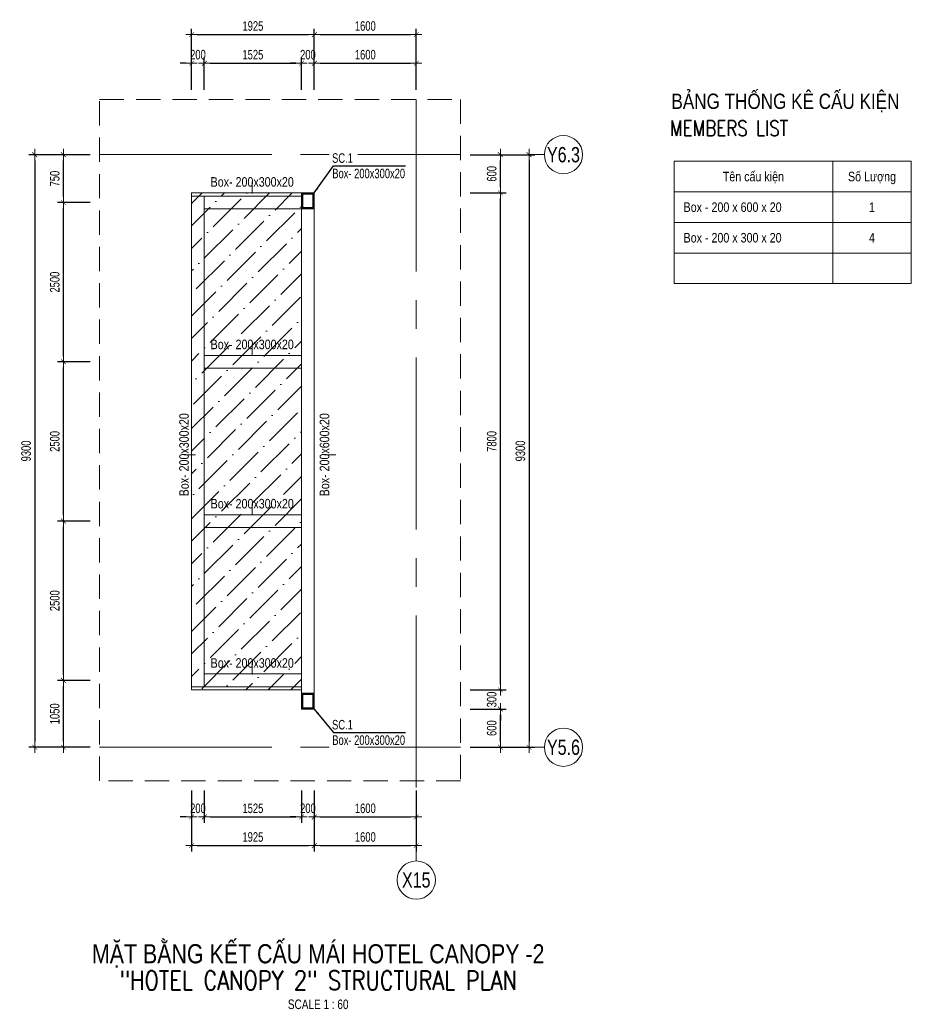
# Model space of a CAD drawing. Header units: millimetres. Extents: x -179076 to 305601, y -18667 to 40015.
# Drawn here: x 146711 to 160692, y -12205 to 3323 of the extents above; entities that cross this region are included whole.
import ezdxf
from ezdxf.enums import TextEntityAlignment as Align

# ---------------------------------------------------------------- set-up
doc = ezdxf.new("R2010")
doc.units = ezdxf.units.MM
doc.header["$LTSCALE"] = 60
for name, pattern in [('CENTER2', [1.125, 0.75, -0.125, 0.125, -0.125]), ('HIDDEN2', [4.7625, 3.175, -1.5875]), ('POD_Grid F2$0$CENTER2', [1.125, 0.75, -0.125, 0.125, -0.125])]:
    doc.linetypes.add(name, pattern=pattern)
doc.layers.get('Defpoints').update_dxf_attribs({"color": 151, "lineweight": 9})
for name, color, linetype, lineweight in [('$0$NDC_S_VN TEXT', 7, 'Continuous', 20), ('NDC_S-BEAM-STEL', 30, 'HIDDEN2', 18), ('NDC_S_ANNO', 7, 'Continuous', 20), ('NDC_S_AXIS', 5, 'CENTER2', 13), ('NDC_S_DIM', 1, 'Continuous', 15), ('NDC_S_ENG TITLE', 3, 'Continuous', 20), ('NDC_S_HATCH MATERIAL', 8, 'Continuous', 13), ('NDC_S_HIDDEN', 8, 'HIDDEN2', 13), ('NDC_S_SLAB', 2, 'Continuous', 20), ('NDC_S_SYMBOL', 1, 'Continuous', 15), ('NDC_S_TEXT SYMBOL', 7, 'Continuous', 20), ('NDC_S_VN TEXT', 7, 'Continuous', 20), ('NDC_S_VN TITLE', 6, 'Continuous', 35), ('NDC_Table', 3, 'Continuous', 20), ('POD_Grid F2$0$NDC_S_AXIS', 5, 'POD_Grid F2$0$CENTER2', 13)]:
    doc.layers.add(name, color=color, linetype=linetype, lineweight=lineweight)
doc.styles.add('ARIAL', font='arial.ttf', dxfattribs={"width": 0.8})
doc.styles.add('NDC_ANNO', font='', dxfattribs={"width": 0.8})
doc.styles.add('NDC_ARIAL', font='arial.ttf', dxfattribs={"width": 0.85})
doc.styles.add('NDC_DIM', font='', dxfattribs={"width": 0.75})
doc.styles.add('NDC_EN TXT', font='romans.shx', dxfattribs={"width": 0.8})
doc.styles.add('NDC_VIE TXT', font='arial.ttf', dxfattribs={"width": 0.8})
doc.styles.get('NDC_ANNO').set_extended_font_data('Dotum')
doc.styles.get('NDC_DIM').set_extended_font_data('Dotum')
doc.dimstyles.new('NDC_dim_60', dxfattribs={"dimscale": 60, "dimtxt": 2.5, "dimasz": 1.5, "dimexe": 1.5, "dimexo": 2.5, "dimgap": 1, "dimtad": 1, "dimdec": 0, "dimzin": 0, "dimdsep": 46, "dimtxsty": 'NDC_DIM', "dimblk": 'DIMMARK', "dimcen": 0.09, "dimdle": 1.2, "dimclrd": 1, "dimclre": 1, "dimclrt": 3, "dimadec": 0, "dimazin": 0, "dimtfac": 1, "dimtdec": 0, "dimtix": 1, "dimtofl": 0, "dimtmove": 0, "dimatfit": 3, "dimfxl": 8, "dimfxlon": 1, "dimtolj": 1, "dimtzin": 0, "dimarcsym": 0})
doc.dimstyles.new('NDC_dim_iso', dxfattribs={"dimtxt": 2.5, "dimasz": 1, "dimexe": 1.5, "dimexo": 2.5, "dimgap": 1, "dimtad": 1, "dimdec": 0, "dimzin": 0, "dimdsep": 46, "dimtxsty": 'NDC_DIM', "dimblk": 'DIMMARK', "dimcen": 0.09, "dimdle": 1.2, "dimclrd": 1, "dimclre": 1, "dimclrt": 3, "dimadec": 0, "dimazin": 0, "dimtfac": 1, "dimtdec": 0, "dimtix": 1, "dimtofl": 0, "dimtmove": 0, "dimatfit": 3, "dimfxl": 8, "dimfxlon": 1, "dimtolj": 1, "dimtzin": 0, "dimarcsym": 0})

# ---------------------------------------------------------------- blocks, each defined once
blk = doc.blocks.new('DIMMARK')
at = {"layer": 'NDC_S_DIM', "color": 1}
blk.add_line((-1.5, 0), (1, 0), dxfattribs=at)
at = {"layer": 'NDC_S_DIM', "color": 2, "const_width": 0.1}
blk.add_lwpolyline([(-0.42, -0.42), (0.42, 0.42)], dxfattribs=at)
blk = doc.blocks.new('*D628')
at = {"layer": 'Defpoints', "color": 0, "ltscale": 60, "transparency": 16777216}
for p in [(149405, -8622), (149605, -8622), (149605, -9188)]:
    blk.add_point(p, dxfattribs=at)
at = {"layer": 'NDC_S_DIM', "color": 1, "lineweight": -2, "ltscale": 60, "transparency": 16777216}
for p, q in [((149405, -8772), (149405, -9278)), ((149605, -8772), (149605, -9278)), ((149315, -9188), (149225, -9188)), ((149695, -9188), (149785, -9188))]:
    blk.add_line(p, q, dxfattribs=at)
at = {"layer": 'NDC_S_DIM', "color": 1, "lineweight": -2, "ltscale": 60, "transparency": 16777216, "xscale": 90, "yscale": 90, "zscale": 90}
blk.add_blockref('DIMMARK', (149405, -9188), dxfattribs=at)
at = {"layer": 'NDC_S_DIM', "color": 1, "lineweight": -2, "ltscale": 60, "transparency": 16777216, "xscale": 90, "yscale": 90, "zscale": 90, "rotation": 180}
blk.add_blockref('DIMMARK', (149605, -9188), dxfattribs=at)
at = {"layer": 'NDC_S_DIM', "color": 3, "ltscale": 60, "transparency": 16777216, "insert": (149505, -9053), "char_height": 150, "attachment_point": 5, "style": 'NDC_DIM'}
blk.add_mtext('\\A1;200', dxfattribs=at)
blk = doc.blocks.new('*D629')
at = {"layer": 'Defpoints', "color": 0, "ltscale": 60, "transparency": 16777216}
for p in [(149605, -8622), (151130, -8622), (151130, -9188)]:
    blk.add_point(p, dxfattribs=at)
at = {"layer": 'NDC_S_DIM', "color": 1, "lineweight": -2, "ltscale": 60, "transparency": 16777216}
for p, q in [((149605, -8772), (149605, -9278)), ((151130, -8772), (151130, -9278)), ((149695, -9188), (151040, -9188))]:
    blk.add_line(p, q, dxfattribs=at)
at = {"layer": 'NDC_S_DIM', "color": 1, "lineweight": -2, "ltscale": 60, "transparency": 16777216, "xscale": 90, "yscale": 90, "zscale": 90, "rotation": 180}
blk.add_blockref('DIMMARK', (149605, -9188), dxfattribs=at)
at = {"layer": 'NDC_S_DIM', "color": 1, "lineweight": -2, "ltscale": 60, "transparency": 16777216, "xscale": 90, "yscale": 90, "zscale": 90}
blk.add_blockref('DIMMARK', (151130, -9188), dxfattribs=at)
at = {"layer": 'NDC_S_DIM', "color": 3, "ltscale": 60, "transparency": 16777216, "insert": (150367, -9053), "char_height": 150, "attachment_point": 5, "style": 'NDC_DIM'}
blk.add_mtext('\\A1;1525', dxfattribs=at)
blk = doc.blocks.new('*D630')
at = {"layer": 'Defpoints', "color": 0, "ltscale": 60, "transparency": 16777216}
for p in [(151130, -8622), (151330, -8622), (151330, -9188)]:
    blk.add_point(p, dxfattribs=at)
at = {"layer": 'NDC_S_DIM', "color": 1, "lineweight": -2, "ltscale": 60, "transparency": 16777216}
for p, q in [((151130, -8772), (151130, -9278)), ((151330, -8772), (151330, -9278)), ((151040, -9188), (150950, -9188)), ((151420, -9188), (151510, -9188))]:
    blk.add_line(p, q, dxfattribs=at)
at = {"layer": 'NDC_S_DIM', "color": 1, "lineweight": -2, "ltscale": 60, "transparency": 16777216, "xscale": 90, "yscale": 90, "zscale": 90}
blk.add_blockref('DIMMARK', (151130, -9188), dxfattribs=at)
at = {"layer": 'NDC_S_DIM', "color": 1, "lineweight": -2, "ltscale": 60, "transparency": 16777216, "xscale": 90, "yscale": 90, "zscale": 90, "rotation": 180}
blk.add_blockref('DIMMARK', (151330, -9188), dxfattribs=at)
at = {"layer": 'NDC_S_DIM', "color": 3, "ltscale": 60, "transparency": 16777216, "insert": (151230, -9053), "char_height": 150, "attachment_point": 5, "style": 'NDC_DIM'}
blk.add_mtext('\\A1;200', dxfattribs=at)
blk = doc.blocks.new('*D631')
at = {"layer": 'Defpoints', "color": 0, "ltscale": 60, "transparency": 16777216}
for p in [(151330, -8622), (152929, -8622), (152929, -9188)]:
    blk.add_point(p, dxfattribs=at)
at = {"layer": 'NDC_S_DIM', "color": 1, "lineweight": -2, "ltscale": 60, "transparency": 16777216}
for p, q in [((151330, -8772), (151330, -9278)), ((152929, -8772), (152929, -9278)), ((151420, -9188), (152839, -9188))]:
    blk.add_line(p, q, dxfattribs=at)
at = {"layer": 'NDC_S_DIM', "color": 1, "lineweight": -2, "ltscale": 60, "transparency": 16777216, "xscale": 90, "yscale": 90, "zscale": 90, "rotation": 180}
blk.add_blockref('DIMMARK', (151330, -9188), dxfattribs=at)
at = {"layer": 'NDC_S_DIM', "color": 1, "lineweight": -2, "ltscale": 60, "transparency": 16777216, "xscale": 90, "yscale": 90, "zscale": 90}
blk.add_blockref('DIMMARK', (152929, -9188), dxfattribs=at)
at = {"layer": 'NDC_S_DIM', "color": 3, "ltscale": 60, "transparency": 16777216, "insert": (152130, -9053), "char_height": 150, "attachment_point": 5, "style": 'NDC_DIM'}
blk.add_mtext('\\A1;1600', dxfattribs=at)
blk = doc.blocks.new('*D632')
at = {"layer": 'Defpoints', "color": 0, "ltscale": 60, "transparency": 16777216}
for p in [(149405, -8622), (151330, -8622), (151330, -9638)]:
    blk.add_point(p, dxfattribs=at)
at = {"layer": 'NDC_S_DIM', "color": 1, "lineweight": -2, "ltscale": 60, "transparency": 16777216}
for p, q in [((149405, -9158), (149405, -9728)), ((151330, -9158), (151330, -9728)), ((149495, -9638), (151240, -9638))]:
    blk.add_line(p, q, dxfattribs=at)
at = {"layer": 'NDC_S_DIM', "color": 1, "lineweight": -2, "ltscale": 60, "transparency": 16777216, "xscale": 90, "yscale": 90, "zscale": 90, "rotation": 180}
blk.add_blockref('DIMMARK', (149405, -9638), dxfattribs=at)
at = {"layer": 'NDC_S_DIM', "color": 1, "lineweight": -2, "ltscale": 60, "transparency": 16777216, "xscale": 90, "yscale": 90, "zscale": 90}
blk.add_blockref('DIMMARK', (151330, -9638), dxfattribs=at)
at = {"layer": 'NDC_S_DIM', "color": 3, "ltscale": 60, "transparency": 16777216, "insert": (150367, -9503), "char_height": 150, "attachment_point": 5, "style": 'NDC_DIM'}
blk.add_mtext('\\A1;1925', dxfattribs=at)
blk = doc.blocks.new('*D633')
at = {"layer": 'Defpoints', "color": 0, "ltscale": 60, "transparency": 16777216}
for p in [(151330, -8622), (152929, -8622), (152929, -9638)]:
    blk.add_point(p, dxfattribs=at)
at = {"layer": 'NDC_S_DIM', "color": 1, "lineweight": -2, "ltscale": 60, "transparency": 16777216}
for p, q in [((151330, -9158), (151330, -9728)), ((152929, -9158), (152929, -9728)), ((151420, -9638), (152839, -9638))]:
    blk.add_line(p, q, dxfattribs=at)
at = {"layer": 'NDC_S_DIM', "color": 1, "lineweight": -2, "ltscale": 60, "transparency": 16777216, "xscale": 90, "yscale": 90, "zscale": 90, "rotation": 180}
blk.add_blockref('DIMMARK', (151330, -9638), dxfattribs=at)
at = {"layer": 'NDC_S_DIM', "color": 1, "lineweight": -2, "ltscale": 60, "transparency": 16777216, "xscale": 90, "yscale": 90, "zscale": 90}
blk.add_blockref('DIMMARK', (152929, -9638), dxfattribs=at)
at = {"layer": 'NDC_S_DIM', "color": 3, "ltscale": 60, "transparency": 16777216, "insert": (152130, -9503), "char_height": 150, "attachment_point": 5, "style": 'NDC_DIM'}
blk.add_mtext('\\A1;1600', dxfattribs=at)
blk = doc.blocks.new('*D634')
at = {"layer": 'Defpoints', "color": 0, "ltscale": 60, "transparency": 16777216}
for p in [(153625, -7494), (154248, -7494), (153625, -8094)]:
    blk.add_point(p, dxfattribs=at)
at = {"layer": 'NDC_S_DIM', "color": 1, "lineweight": -2, "ltscale": 60, "transparency": 16777216}
for p, q in [((153775, -7494), (154338, -7494)), ((154248, -8004), (154248, -7584)), ((153775, -8094), (154338, -8094))]:
    blk.add_line(p, q, dxfattribs=at)
at = {"layer": 'NDC_S_DIM', "color": 1, "lineweight": -2, "ltscale": 60, "transparency": 16777216, "xscale": 90, "yscale": 90, "zscale": 90}
for p, rotation in [((154248, -7494), 90), ((154248, -8094), 270)]:
    blk.add_blockref('DIMMARK', p, dxfattribs=dict(at, rotation=rotation))
at = {"layer": 'NDC_S_DIM', "color": 3, "ltscale": 60, "transparency": 16777216, "insert": (154113, -7794), "char_height": 150, "attachment_point": 5, "rotation": 90, "style": 'NDC_DIM'}
blk.add_mtext('\\A1;600', dxfattribs=at)
blk = doc.blocks.new('*D635')
at = {"layer": 'Defpoints', "color": 0, "ltscale": 60, "transparency": 16777216}
for p in [(153625, -7194), (154248, -7194), (153625, -7494)]:
    blk.add_point(p, dxfattribs=at)
at = {"layer": 'NDC_S_DIM', "color": 1, "lineweight": -2, "ltscale": 60, "transparency": 16777216}
for p, q in [((154248, -7104), (154248, -7014)), ((153775, -7194), (154338, -7194)), ((153775, -7494), (154338, -7494)), ((154248, -7584), (154248, -7674))]:
    blk.add_line(p, q, dxfattribs=at)
at = {"layer": 'NDC_S_DIM', "color": 1, "lineweight": -2, "ltscale": 60, "transparency": 16777216, "xscale": 90, "yscale": 90, "zscale": 90}
for p, rotation in [((154248, -7194), 270), ((154248, -7494), 90)]:
    blk.add_blockref('DIMMARK', p, dxfattribs=dict(at, rotation=rotation))
at = {"layer": 'NDC_S_DIM', "color": 3, "ltscale": 60, "transparency": 16777216, "insert": (154113, -7344), "char_height": 150, "attachment_point": 5, "rotation": 90, "style": 'NDC_DIM'}
blk.add_mtext('\\A1;300', dxfattribs=at)
blk = doc.blocks.new('*D636')
at = {"layer": 'Defpoints', "color": 0, "ltscale": 60, "transparency": 16777216}
for p in [(153625, 606), (154248, 606), (153625, -7194)]:
    blk.add_point(p, dxfattribs=at)
at = {"layer": 'NDC_S_DIM', "color": 1, "lineweight": -2, "ltscale": 60, "transparency": 16777216}
for p, q in [((153775, 606), (154338, 606)), ((154248, -7104), (154248, 516)), ((153775, -7194), (154338, -7194))]:
    blk.add_line(p, q, dxfattribs=at)
at = {"layer": 'NDC_S_DIM', "color": 1, "lineweight": -2, "ltscale": 60, "transparency": 16777216, "xscale": 90, "yscale": 90, "zscale": 90}
for p, rotation in [((154248, 606), 90), ((154248, -7194), 270)]:
    blk.add_blockref('DIMMARK', p, dxfattribs=dict(at, rotation=rotation))
at = {"layer": 'NDC_S_DIM', "color": 3, "ltscale": 60, "transparency": 16777216, "insert": (154113, -3294), "char_height": 150, "attachment_point": 5, "rotation": 90, "style": 'NDC_DIM'}
blk.add_mtext('\\A1;7800', dxfattribs=at)
blk = doc.blocks.new('*D637')
at = {"layer": 'Defpoints', "color": 0, "ltscale": 60, "transparency": 16777216}
for p in [(153625, 1206), (154248, 1206), (153625, 606)]:
    blk.add_point(p, dxfattribs=at)
at = {"layer": 'NDC_S_DIM', "color": 1, "lineweight": -2, "ltscale": 60, "transparency": 16777216}
for p, q in [((153775, 1206), (154338, 1206)), ((154248, 696), (154248, 1116)), ((153775, 606), (154338, 606))]:
    blk.add_line(p, q, dxfattribs=at)
at = {"layer": 'NDC_S_DIM', "color": 1, "lineweight": -2, "ltscale": 60, "transparency": 16777216, "xscale": 90, "yscale": 90, "zscale": 90}
for p, rotation in [((154248, 1206), 90), ((154248, 606), 270)]:
    blk.add_blockref('DIMMARK', p, dxfattribs=dict(at, rotation=rotation))
at = {"layer": 'NDC_S_DIM', "color": 3, "ltscale": 60, "transparency": 16777216, "insert": (154113, 906), "char_height": 150, "attachment_point": 5, "rotation": 90, "style": 'NDC_DIM'}
blk.add_mtext('\\A1;600', dxfattribs=at)
blk = doc.blocks.new('*D638')
at = {"layer": 'Defpoints', "color": 0, "ltscale": 60, "transparency": 16777216}
for p in [(153625, 1206), (153625, -8094), (154698, -8094)]:
    blk.add_point(p, dxfattribs=at)
at = {"layer": 'NDC_S_DIM', "color": 1, "lineweight": -2, "ltscale": 60, "transparency": 16777216}
for p, q in [((154218, 1206), (154788, 1206)), ((154698, 1116), (154698, -8004)), ((154218, -8094), (154788, -8094))]:
    blk.add_line(p, q, dxfattribs=at)
at = {"layer": 'NDC_S_DIM', "color": 1, "lineweight": -2, "ltscale": 60, "transparency": 16777216, "xscale": 90, "yscale": 90, "zscale": 90}
for p, rotation in [((154698, 1206), 90), ((154698, -8094), 270)]:
    blk.add_blockref('DIMMARK', p, dxfattribs=dict(at, rotation=rotation))
at = {"layer": 'NDC_S_DIM', "color": 3, "ltscale": 60, "transparency": 16777216, "insert": (154563, -3444), "char_height": 150, "attachment_point": 5, "rotation": 90, "style": 'NDC_DIM'}
blk.add_mtext('\\A1;9300', dxfattribs=at)
blk = doc.blocks.new('*D639')
at = {"layer": 'Defpoints', "color": 0, "ltscale": 60, "transparency": 16777216}
for p in [(147395, -7044), (147963, -7044), (147963, -8094)]:
    blk.add_point(p, dxfattribs=at)
at = {"layer": 'NDC_S_DIM', "color": 1, "lineweight": -2, "ltscale": 60, "transparency": 16777216}
for p, q in [((147813, -7044), (147305, -7044)), ((147395, -8004), (147395, -7134)), ((147813, -8094), (147305, -8094))]:
    blk.add_line(p, q, dxfattribs=at)
at = {"layer": 'NDC_S_DIM', "color": 1, "lineweight": -2, "ltscale": 60, "transparency": 16777216, "xscale": 90, "yscale": 90, "zscale": 90}
for p, rotation in [((147395, -7044), 90), ((147395, -8094), 270)]:
    blk.add_blockref('DIMMARK', p, dxfattribs=dict(at, rotation=rotation))
at = {"layer": 'NDC_S_DIM', "color": 3, "ltscale": 60, "transparency": 16777216, "insert": (147260, -7569), "char_height": 150, "attachment_point": 5, "rotation": 90, "style": 'NDC_DIM'}
blk.add_mtext('\\A1;1050', dxfattribs=at)
blk = doc.blocks.new('*D640')
at = {"layer": 'Defpoints', "color": 0, "ltscale": 60, "transparency": 16777216}
for p in [(147395, -4544), (147963, -4544), (147963, -7044)]:
    blk.add_point(p, dxfattribs=at)
at = {"layer": 'NDC_S_DIM', "color": 1, "lineweight": -2, "ltscale": 60, "transparency": 16777216}
for p, q in [((147813, -4544), (147305, -4544)), ((147395, -6954), (147395, -4634)), ((147813, -7044), (147305, -7044))]:
    blk.add_line(p, q, dxfattribs=at)
at = {"layer": 'NDC_S_DIM', "color": 1, "lineweight": -2, "ltscale": 60, "transparency": 16777216, "xscale": 90, "yscale": 90, "zscale": 90}
for p, rotation in [((147395, -4544), 90), ((147395, -7044), 270)]:
    blk.add_blockref('DIMMARK', p, dxfattribs=dict(at, rotation=rotation))
at = {"layer": 'NDC_S_DIM', "color": 3, "ltscale": 60, "transparency": 16777216, "insert": (147260, -5794), "char_height": 150, "attachment_point": 5, "rotation": 90, "style": 'NDC_DIM'}
blk.add_mtext('\\A1;2500', dxfattribs=at)
blk = doc.blocks.new('*D641')
at = {"layer": 'Defpoints', "color": 0, "ltscale": 60, "transparency": 16777216}
for p in [(147395, -2044), (147963, -2044), (147963, -4544)]:
    blk.add_point(p, dxfattribs=at)
at = {"layer": 'NDC_S_DIM', "color": 1, "lineweight": -2, "ltscale": 60, "transparency": 16777216}
for p, q in [((147813, -2044), (147305, -2044)), ((147395, -4454), (147395, -2134)), ((147813, -4544), (147305, -4544))]:
    blk.add_line(p, q, dxfattribs=at)
at = {"layer": 'NDC_S_DIM', "color": 1, "lineweight": -2, "ltscale": 60, "transparency": 16777216, "xscale": 90, "yscale": 90, "zscale": 90}
for p, rotation in [((147395, -2044), 90), ((147395, -4544), 270)]:
    blk.add_blockref('DIMMARK', p, dxfattribs=dict(at, rotation=rotation))
at = {"layer": 'NDC_S_DIM', "color": 3, "ltscale": 60, "transparency": 16777216, "insert": (147260, -3294), "char_height": 150, "attachment_point": 5, "rotation": 90, "style": 'NDC_DIM'}
blk.add_mtext('\\A1;2500', dxfattribs=at)
blk = doc.blocks.new('*D642')
at = {"layer": 'Defpoints', "color": 0, "ltscale": 60, "transparency": 16777216}
for p in [(147395, 456), (147963, 456), (147963, -2044)]:
    blk.add_point(p, dxfattribs=at)
at = {"layer": 'NDC_S_DIM', "color": 1, "lineweight": -2, "ltscale": 60, "transparency": 16777216}
for p, q in [((147813, 456), (147305, 456)), ((147395, -1954), (147395, 366)), ((147813, -2044), (147305, -2044))]:
    blk.add_line(p, q, dxfattribs=at)
at = {"layer": 'NDC_S_DIM', "color": 1, "lineweight": -2, "ltscale": 60, "transparency": 16777216, "xscale": 90, "yscale": 90, "zscale": 90}
for p, rotation in [((147395, 456), 90), ((147395, -2044), 270)]:
    blk.add_blockref('DIMMARK', p, dxfattribs=dict(at, rotation=rotation))
at = {"layer": 'NDC_S_DIM', "color": 3, "ltscale": 60, "transparency": 16777216, "insert": (147260, -794), "char_height": 150, "attachment_point": 5, "rotation": 90, "style": 'NDC_DIM'}
blk.add_mtext('\\A1;2500', dxfattribs=at)
blk = doc.blocks.new('*D643')
at = {"layer": 'Defpoints', "color": 0, "ltscale": 60, "transparency": 16777216}
for p in [(147395, 1206), (147963, 1206), (147963, 456)]:
    blk.add_point(p, dxfattribs=at)
at = {"layer": 'NDC_S_DIM', "color": 1, "lineweight": -2, "ltscale": 60, "transparency": 16777216}
for p, q in [((147813, 1206), (147305, 1206)), ((147395, 546), (147395, 1116)), ((147813, 456), (147305, 456))]:
    blk.add_line(p, q, dxfattribs=at)
at = {"layer": 'NDC_S_DIM', "color": 1, "lineweight": -2, "ltscale": 60, "transparency": 16777216, "xscale": 90, "yscale": 90, "zscale": 90}
for p, rotation in [((147395, 1206), 90), ((147395, 456), 270)]:
    blk.add_blockref('DIMMARK', p, dxfattribs=dict(at, rotation=rotation))
at = {"layer": 'NDC_S_DIM', "color": 3, "ltscale": 60, "transparency": 16777216, "insert": (147260, 831), "char_height": 150, "attachment_point": 5, "rotation": 90, "style": 'NDC_DIM'}
blk.add_mtext('\\A1;750', dxfattribs=at)
blk = doc.blocks.new('*D644')
at = {"layer": 'Defpoints', "color": 0, "ltscale": 60, "transparency": 16777216}
for p in [(147963, 1206), (146945, -8094), (147963, -8094)]:
    blk.add_point(p, dxfattribs=at)
at = {"layer": 'NDC_S_DIM', "color": 1, "lineweight": -2, "ltscale": 60, "transparency": 16777216}
for p, q in [((147425, 1206), (146855, 1206)), ((146945, 1116), (146945, -8004)), ((147425, -8094), (146855, -8094))]:
    blk.add_line(p, q, dxfattribs=at)
at = {"layer": 'NDC_S_DIM', "color": 1, "lineweight": -2, "ltscale": 60, "transparency": 16777216, "xscale": 90, "yscale": 90, "zscale": 90}
for p, rotation in [((146945, 1206), 90), ((146945, -8094), 270)]:
    blk.add_blockref('DIMMARK', p, dxfattribs=dict(at, rotation=rotation))
at = {"layer": 'NDC_S_DIM', "color": 3, "ltscale": 60, "transparency": 16777216, "insert": (146810, -3444), "char_height": 150, "attachment_point": 5, "rotation": 90, "style": 'NDC_DIM'}
blk.add_mtext('\\A1;9300', dxfattribs=at)
blk = doc.blocks.new('*D648')
at = {"layer": 'Defpoints', "color": 0, "ltscale": 60, "transparency": 16777216}
for p in [(149605, 2640), (149405, 2074), (149605, 2074)]:
    blk.add_point(p, dxfattribs=at)
at = {"layer": 'NDC_S_DIM', "color": 1, "lineweight": -2, "ltscale": 60, "transparency": 16777216}
for p, q in [((149405, 2224), (149405, 2730)), ((149605, 2224), (149605, 2730)), ((149315, 2640), (149225, 2640)), ((149695, 2640), (149785, 2640))]:
    blk.add_line(p, q, dxfattribs=at)
at = {"layer": 'NDC_S_DIM', "color": 1, "lineweight": -2, "ltscale": 60, "transparency": 16777216, "xscale": 90, "yscale": 90, "zscale": 90}
blk.add_blockref('DIMMARK', (149405, 2640), dxfattribs=at)
at = {"layer": 'NDC_S_DIM', "color": 1, "lineweight": -2, "ltscale": 60, "transparency": 16777216, "xscale": 90, "yscale": 90, "zscale": 90, "rotation": 180}
blk.add_blockref('DIMMARK', (149605, 2640), dxfattribs=at)
at = {"layer": 'NDC_S_DIM', "color": 3, "ltscale": 60, "transparency": 16777216, "insert": (149505, 2775), "char_height": 150, "attachment_point": 5, "style": 'NDC_DIM'}
blk.add_mtext('\\A1;200', dxfattribs=at)
blk = doc.blocks.new('*D649')
at = {"layer": 'Defpoints', "color": 0, "ltscale": 60, "transparency": 16777216}
for p in [(151130, 2640), (149605, 2074), (151130, 2074)]:
    blk.add_point(p, dxfattribs=at)
at = {"layer": 'NDC_S_DIM', "color": 1, "lineweight": -2, "ltscale": 60, "transparency": 16777216}
for p, q in [((149605, 2224), (149605, 2730)), ((151130, 2224), (151130, 2730)), ((149695, 2640), (151040, 2640))]:
    blk.add_line(p, q, dxfattribs=at)
at = {"layer": 'NDC_S_DIM', "color": 1, "lineweight": -2, "ltscale": 60, "transparency": 16777216, "xscale": 90, "yscale": 90, "zscale": 90, "rotation": 180}
blk.add_blockref('DIMMARK', (149605, 2640), dxfattribs=at)
at = {"layer": 'NDC_S_DIM', "color": 1, "lineweight": -2, "ltscale": 60, "transparency": 16777216, "xscale": 90, "yscale": 90, "zscale": 90}
blk.add_blockref('DIMMARK', (151130, 2640), dxfattribs=at)
at = {"layer": 'NDC_S_DIM', "color": 3, "ltscale": 60, "transparency": 16777216, "insert": (150367, 2775), "char_height": 150, "attachment_point": 5, "style": 'NDC_DIM'}
blk.add_mtext('\\A1;1525', dxfattribs=at)
blk = doc.blocks.new('*D650')
at = {"layer": 'Defpoints', "color": 0, "ltscale": 60, "transparency": 16777216}
for p in [(151330, 2640), (151130, 2074), (151330, 2074)]:
    blk.add_point(p, dxfattribs=at)
at = {"layer": 'NDC_S_DIM', "color": 1, "lineweight": -2, "ltscale": 60, "transparency": 16777216}
for p, q in [((151130, 2224), (151130, 2730)), ((151330, 2224), (151330, 2730)), ((151040, 2640), (150950, 2640)), ((151420, 2640), (151510, 2640))]:
    blk.add_line(p, q, dxfattribs=at)
at = {"layer": 'NDC_S_DIM', "color": 1, "lineweight": -2, "ltscale": 60, "transparency": 16777216, "xscale": 90, "yscale": 90, "zscale": 90}
blk.add_blockref('DIMMARK', (151130, 2640), dxfattribs=at)
at = {"layer": 'NDC_S_DIM', "color": 1, "lineweight": -2, "ltscale": 60, "transparency": 16777216, "xscale": 90, "yscale": 90, "zscale": 90, "rotation": 180}
blk.add_blockref('DIMMARK', (151330, 2640), dxfattribs=at)
at = {"layer": 'NDC_S_DIM', "color": 3, "ltscale": 60, "transparency": 16777216, "insert": (151230, 2775), "char_height": 150, "attachment_point": 5, "style": 'NDC_DIM'}
blk.add_mtext('\\A1;200', dxfattribs=at)
blk = doc.blocks.new('*D647')
at = {"layer": 'Defpoints', "color": 0, "ltscale": 60, "transparency": 16777216}
for p in [(152929, 2640), (151330, 2074), (152929, 2074)]:
    blk.add_point(p, dxfattribs=at)
at = {"layer": 'NDC_S_DIM', "color": 1, "lineweight": -2, "ltscale": 60, "transparency": 16777216}
for p, q in [((151330, 2224), (151330, 2730)), ((152929, 2224), (152929, 2730)), ((151420, 2640), (152839, 2640))]:
    blk.add_line(p, q, dxfattribs=at)
at = {"layer": 'NDC_S_DIM', "color": 1, "lineweight": -2, "ltscale": 60, "transparency": 16777216, "xscale": 90, "yscale": 90, "zscale": 90, "rotation": 180}
blk.add_blockref('DIMMARK', (151330, 2640), dxfattribs=at)
at = {"layer": 'NDC_S_DIM', "color": 1, "lineweight": -2, "ltscale": 60, "transparency": 16777216, "xscale": 90, "yscale": 90, "zscale": 90}
blk.add_blockref('DIMMARK', (152929, 2640), dxfattribs=at)
at = {"layer": 'NDC_S_DIM', "color": 3, "ltscale": 60, "transparency": 16777216, "insert": (152130, 2775), "char_height": 150, "attachment_point": 5, "style": 'NDC_DIM'}
blk.add_mtext('\\A1;1600', dxfattribs=at)
blk = doc.blocks.new('*D645')
at = {"layer": 'Defpoints', "color": 0, "ltscale": 60, "transparency": 16777216}
for p in [(151330, 3090), (149405, 2074), (151330, 2074)]:
    blk.add_point(p, dxfattribs=at)
at = {"layer": 'NDC_S_DIM', "color": 1, "lineweight": -2, "ltscale": 60, "transparency": 16777216}
for p, q in [((149405, 2610), (149405, 3180)), ((151330, 2610), (151330, 3180)), ((149495, 3090), (151240, 3090))]:
    blk.add_line(p, q, dxfattribs=at)
at = {"layer": 'NDC_S_DIM', "color": 1, "lineweight": -2, "ltscale": 60, "transparency": 16777216, "xscale": 90, "yscale": 90, "zscale": 90, "rotation": 180}
blk.add_blockref('DIMMARK', (149405, 3090), dxfattribs=at)
at = {"layer": 'NDC_S_DIM', "color": 1, "lineweight": -2, "ltscale": 60, "transparency": 16777216, "xscale": 90, "yscale": 90, "zscale": 90}
blk.add_blockref('DIMMARK', (151330, 3090), dxfattribs=at)
at = {"layer": 'NDC_S_DIM', "color": 3, "ltscale": 60, "transparency": 16777216, "insert": (150367, 3225), "char_height": 150, "attachment_point": 5, "style": 'NDC_DIM'}
blk.add_mtext('\\A1;1925', dxfattribs=at)
blk = doc.blocks.new('*D646')
at = {"layer": 'Defpoints', "color": 0, "ltscale": 60, "transparency": 16777216}
for p in [(152929, 3090), (151330, 2074), (152929, 2074)]:
    blk.add_point(p, dxfattribs=at)
at = {"layer": 'NDC_S_DIM', "color": 1, "lineweight": -2, "ltscale": 60, "transparency": 16777216}
for p, q in [((151330, 2610), (151330, 3180)), ((152929, 2610), (152929, 3180)), ((151420, 3090), (152839, 3090))]:
    blk.add_line(p, q, dxfattribs=at)
at = {"layer": 'NDC_S_DIM', "color": 1, "lineweight": -2, "ltscale": 60, "transparency": 16777216, "xscale": 90, "yscale": 90, "zscale": 90, "rotation": 180}
blk.add_blockref('DIMMARK', (151330, 3090), dxfattribs=at)
at = {"layer": 'NDC_S_DIM', "color": 1, "lineweight": -2, "ltscale": 60, "transparency": 16777216, "xscale": 90, "yscale": 90, "zscale": 90}
blk.add_blockref('DIMMARK', (152929, 3090), dxfattribs=at)
at = {"layer": 'NDC_S_DIM', "color": 3, "ltscale": 60, "transparency": 16777216, "insert": (152130, 3225), "char_height": 150, "attachment_point": 5, "style": 'NDC_DIM'}
blk.add_mtext('\\A1;1600', dxfattribs=at)
blk = doc.blocks.new('*U227')
at = {"layer": 'NDC_S_SYMBOL'}
blk.add_line((5, 0), (9, 0), dxfattribs=at)
blk.add_circle((0, 0), 5, dxfattribs=at)
at = {"layer": 'NDC_S_TEXT SYMBOL', "color": 7, "style": 'NDC_ANNO', "width": 0.8}
blk.add_attdef('GRID', text='', height=4, rotation=270, dxfattribs=at).set_placement((0, 0), align=Align.MIDDLE)
blk = doc.blocks.new('*U187')
at = {"layer": 'NDC_S_SYMBOL'}
blk.add_line((0, 5), (0, 9), dxfattribs=at)
blk.add_circle((0, 0), 5, dxfattribs=at)
at = {"layer": 'NDC_S_TEXT SYMBOL', "color": 7, "style": 'NDC_ANNO', "width": 0.8}
blk.add_attdef('GRID', text='', height=4, dxfattribs=at).set_placement((0, 0), align=Align.MIDDLE)
blk = doc.blocks.new('Drawing name_symbol')
at = {"layer": 'NDC_S_ENG TITLE', "style": 'NDC_EN TXT', "width": 0.8}
blk.add_attdef('SECTDET1', text='', height=5, dxfattribs=at).set_placement((0, 1.01), align=Align.CENTER)
at = {"layer": 'NDC_S_TEXT SYMBOL', "lineweight": 25, "style": 'NDC_ANNO', "width": 0.8}
blk.add_attdef('SSCALE', text='', height=2.5, dxfattribs=at).set_placement((0, -4), align=Align.CENTER)
at = {"layer": 'NDC_S_VN TITLE', "style": 'NDC_VIE TXT', "width": 0.8}
blk.add_attdef('SECTDET2', text='', height=5, dxfattribs=at).set_placement((0, 7.97), align=Align.CENTER)
blk = doc.blocks.new('*U205')
at = {"layer": 'NDC_S_ANNO', "ltscale": 0.8, "style": 'ARIAL', "width": 0.8}
blk.add_attdef('TEN', text='', height=2.5, dxfattribs=at).set_placement((0, 3), align=Align.MIDDLE_CENTER)
at = {"layer": 'NDC_S_ANNO', "ltscale": 0.8, "style": 'ARIAL', "width": 0.8, "flags": 1}
blk.add_attdef('CHU_THICH', text='', height=2.5, dxfattribs=at).set_placement((0, 0), align=Align.MIDDLE_CENTER)
at = {"layer": 'Defpoints'}
blk.add_leader([(0, 0), (0, 3)], dimstyle='NDC_dim_iso', override={"dimgap": 0.625, "dimtad": 0}, dxfattribs=at)

msp = doc.modelspace()

# ---------------------------------------------------------------- hatches: boundary and pattern name
at = {"layer": 'NDC_S_HATCH MATERIAL'}
h = msp.add_hatch(dxfattribs=at)
h.set_pattern_fill('ANSI36', color=256, scale=2000)
h.set_pattern_definition([(45, (30329.55, -54993.6), (132.5825, 486.1359), [625, -125, 0, -125])])
h.paths.add_polyline_path([(149404.5, 606.4), (151129.5, 606.4), (151129.5, -7193.6), (149404.5, -7193.6)])
h = msp.add_hatch(dxfattribs=at)
h.set_pattern_fill('ANSI31', color=256, scale=100)
h.set_pattern_definition([(45, (30329.545, -47143.6), (-8.8388348, 8.8388348), [])])
h.paths.add_polyline_path([(151329.5, 606.4), (151129.5, 606.4), (151129.5, 356.4), (151329.5, 356.4)])
h.paths.add_polyline_path([(151309.5, 376.4), (151149.5, 376.4), (151149.5, 586.4), (151309.5, 586.4)], flags=16)
h = msp.add_hatch(dxfattribs=at)
h.set_pattern_fill('ANSI31', color=256, scale=100)
h.set_pattern_definition([(45, (30329.545, -54993.6), (-8.8388348, 8.8388348), [])])
h.paths.add_polyline_path([(151329.5, -7243.6), (151129.5, -7243.6), (151129.5, -7493.6), (151329.5, -7493.6)])
h.paths.add_polyline_path([(151309.5, -7473.6), (151149.5, -7473.6), (151149.5, -7263.6), (151309.5, -7263.6)], flags=16)

# ---------------------------------------------------------------- linework, layer by layer
at = {"layer": 'NDC_S-BEAM-STEL', "ltscale": 80}
for p, q in [((149604.5, 556.4), (149404.5, 556.4)), ((149604.5, 356.4), (149604.5, -4443.6)), ((151129.5, 356.4), (151129.5, -7243.6)), ((151329.5, 356.4), (151329.5, -7243.6)), ((149604.5, -4643.6), (149604.5, -6943.6)), ((149604.5, -7143.6), (149404.5, -7143.6))]:
    msp.add_line(p, q, dxfattribs=at)
for points in [[(151129.5, 356.4), (149604.5, 356.4), (149604.5, 556.4), (151129.5, 556.4)], [(151129.5, -2143.6), (149604.5, -2143.6), (149604.5, -1943.6), (151129.5, -1943.6)], [(151129.5, -4643.6), (149604.5, -4643.6), (149604.5, -4443.6), (151129.5, -4443.6)], [(151129.5, -6943.6), (149604.5, -6943.6), (149604.5, -7143.6), (151129.5, -7143.6)]]:
    msp.add_lwpolyline(points, close=True, dxfattribs=at)
at = {"layer": 'NDC_S_HIDDEN', "ltscale": 2}
msp.add_lwpolyline([(147963.4, 2073.5), (153624.9, 2073.5), (153624.9, -8622.1), (147963.4, -8622.1)], close=True, dxfattribs=at)
at = {"layer": 'NDC_S_SLAB'}
msp.add_lwpolyline([(151129.5, 606.4), (149404.5, 606.4), (149404.5, -7193.6), (151129.5, -7193.6)], dxfattribs=at)
for points in [[(151129.5, 356.4), (151329.5, 356.4), (151329.5, 606.4), (151129.5, 606.4)], [(151149.5, 376.4), (151309.5, 376.4), (151309.5, 586.4), (151149.5, 586.4)], [(151129.5, -7493.6), (151329.5, -7493.6), (151329.5, -7243.6), (151129.5, -7243.6)], [(151149.5, -7473.6), (151309.5, -7473.6), (151309.5, -7263.6), (151149.5, -7263.6)]]:
    msp.add_lwpolyline(points, close=True, dxfattribs=at)
at = {"layer": 'NDC_Table'}
for p, q in [((156972, 1102.7), (156972, -817.3)), ((156972, 1102.7), (160692, 1102.7)), ((159462, 1102.7), (159462, -337.3)), ((159462, 1102.7), (159462, -817.3)), ((160692, 1102.7), (160692, -817.3)), ((156972, 622.7), (160692, 622.7)), ((156972, 142.7), (160692, 142.7)), ((156972, -337.3), (160692, -337.3)), ((156972, -817.3), (160692, -817.3))]:
    msp.add_line(p, q, dxfattribs=at)
at = {"layer": 'POD_Grid F2$0$NDC_S_AXIS', "ltscale": 60}
for p, q in [((152929.5, 2073.5), (152929.5, -8782.8)), ((147963.4, 1206.4), (153624.9, 1206.4)), ((147963.4, -8093.6), (153624.9, -8093.6))]:
    msp.add_line(p, q, dxfattribs=at)

# ---------------------------------------------------------------- block references
at = {"layer": '$0$NDC_S_VN TEXT', "xscale": 60, "yscale": 60, "zscale": 60}
for p, rotation, values in [((150356.2, 598.7), 359.9896835386017, {'TEN': 'Box- 200x300x20'}), ((150356.2, -1951.3), 359.9896835386017, {'TEN': 'Box- 200x300x20'}), ((149466.6, -3503.6), 89.98968353860162, {'TEN': 'Box- 200x300x20'}), ((151669.6, -3503.6), 89.98968353860162, {'TEN': 'Box- 200x600x20'}), ((150356.2, -4451.3), 359.9896835386017, {'TEN': 'Box- 200x300x20'}), ((150356.2, -6951.3), 359.9896835386017, {'TEN': 'Box- 200x300x20'})]:
    msp.add_blockref('*U205', p, dxfattribs=dict(at, rotation=rotation)).add_auto_attribs(values)
at = {"layer": 'NDC_S_ANNO', "xscale": 60, "yscale": 60, "zscale": 60}
msp.add_blockref('Drawing name_symbol', (151391.1, -11963), dxfattribs=at).add_auto_attribs({'SECTDET1': '"HOTEL CANOPY 2" STRUCTURAL PLAN', 'SECTDET2': 'MẶT BẰNG KẾT CẤU MÁI HOTEL CANOPY -2', 'SSCALE': 'SCALE 1 : 60'})
at = {"layer": 'NDC_S_AXIS'}
ref = msp.add_blockref('*U227', (155238.1, 1206.4), dxfattribs=dict(at, xscale=-60, yscale=60, zscale=60))
ref.add_attrib('GRID', 'Y6.3', dxfattribs={"layer": 'NDC_S_TEXT SYMBOL', "color": 7, "height": 240, "style": 'NDC_ANNO', "width": 0.8}).set_placement((155238.1, 1206.4), align=Align.MIDDLE)
ref = msp.add_blockref('*U227', (155238.1, -8093.6), dxfattribs=dict(at, xscale=-60, yscale=60, zscale=60))
ref.add_attrib('GRID', 'Y5.6', dxfattribs={"layer": 'NDC_S_TEXT SYMBOL', "color": 7, "height": 240, "style": 'NDC_ANNO', "width": 0.8}).set_placement((155238.1, -8093.6), align=Align.MIDDLE)
at = {"layer": 'NDC_S_AXIS', "xscale": 60, "yscale": 60, "zscale": 60}
msp.add_blockref('*U187', (152929.5, -10178.2), dxfattribs=at).add_auto_attribs({'GRID': 'X15'})

# ---------------------------------------------------------------- texts
at = {"layer": 'NDC_S_ANNO', "style": 'ARIAL', "width": 0.7}
for s, p in [('SC.1', (151771.9, 1153.5, 4627.8)), ('Box- 200x300x20', (152183.2, 911.5, 4627.8)), ('SC.1', (151771.9, -7739.6, 4627.8)), ('Box- 200x300x20', (152183.2, -7981.6, 4627.8))]:
    msp.add_text(s, height=150, rotation=359.98968, dxfattribs=at).set_placement(p, align=Align.MIDDLE_CENTER)
at = {"layer": 'NDC_S_ENG TITLE', "style": 'NDC_EN TXT', "width": 0.8}
msp.add_text('MEMBERS LIST', height=240, dxfattribs=at).set_placement((156911.3, 1500.7))
at = {"layer": 'NDC_S_VN TEXT', "style": 'NDC_VIE TXT', "width": 0.8}
msp.add_text('BẢNG THỐNG KÊ CẤU KIỆN', height=240, dxfattribs=at).set_placement((156931.4, 2164.3), align=Align.TOP_LEFT)
at = {"layer": 'NDC_S_VN TEXT', "style": 'NDC_ARIAL', "width": 0.8}
for s, p in [('Tên cấu kiện', (158217, 862.7)), ('Số Lượng', (160077, 862.7)), ('1', (160077, 382.7)), ('4', (160077, -97.3))]:
    msp.add_text(s, height=150, dxfattribs=at).set_placement(p, align=Align.MIDDLE_CENTER)
for s, p in [('Box - 200 x 600 x 20', (157122, 382.7)), ('Box - 200 x 300 x 20', (157122, -97.3))]:
    msp.add_text(s, height=150, dxfattribs=at).set_placement(p, align=Align.MIDDLE_LEFT)

# ---------------------------------------------------------------- dimensions: what is measured, and where the dimension line sits
at = {"layer": 'NDC_S_DIM', "ltscale": 60}
for base, p1, p2, picture, middle in [((151329.5, 3089.7), (149404.5, 2073.5), (151329.5, 2073.5), '*D645', (150367, 3224.8)), ((149604.5, 2639.7), (149404.5, 2073.5), (149604.5, 2073.5), '*D648', (149504.5, 2774.8)), ((149604.5, -9188.2), (149404.5, -8622.1), (149604.5, -8622.1), '*D628', (149504.5, -9053.1)), ((151329.5, -9638.2), (149404.5, -8622.1), (151329.5, -8622.1), '*D632', (150367, -9503.1))]:
    dim = msp.add_linear_dim(base=base, p1=p1, p2=p2, dimstyle='NDC_dim_60', dxfattribs=at)
    dim.commit()
    dim.dimension.update_dxf_attribs({"geometry": picture, "text_midpoint": middle})
for base, p1, p2, picture, middle in [((152929.5, 3089.7), (151329.5, 2073.5), (152929.5, 2073.5), '*D646', (152129.5, 3224.8)), ((151129.5, 2639.7), (149604.5, 2073.5), (151129.5, 2073.5), '*D649', (150367, 2774.8)), ((151329.5, 2639.7), (151129.5, 2073.5), (151329.5, 2073.5), '*D650', (151229.5, 2774.8)), ((152929.5, 2639.7), (151329.5, 2073.5), (152929.5, 2073.5), '*D647', (152129.5, 2774.8)), ((151129.5, -9188.2), (149604.5, -8622.1), (151129.5, -8622.1), '*D629', (150367, -9053.1)), ((151329.5, -9188.2), (151129.5, -8622.1), (151329.5, -8622.1), '*D630', (151229.5, -9053.1)), ((152929.5, -9188.2), (151329.5, -8622.1), (152929.5, -8622.1), '*D631', (152129.5, -9053.1)), ((152929.5, -9638.2), (151329.5, -8622.1), (152929.5, -8622.1), '*D633', (152129.5, -9503.1))]:
    dim = msp.add_linear_dim(base=base, p1=p1, p2=p2, dimstyle='NDC_dim_60', override={"dimtmove": 1}, dxfattribs=at)
    dim.commit()
    dim.dimension.update_dxf_attribs({"geometry": picture, "text_midpoint": middle})
for base, p1, p2, picture, middle in [((146944.7, -8093.6), (147963.4, 1206.4), (147963.4, -8093.6), '*D644', (146809.6, -3443.6)), ((154698.1, -8093.6), (153624.9, 1206.4), (153624.9, -8093.6), '*D638', (154563, -3443.6)), ((147394.7, -7043.6), (147963.4, -8093.6), (147963.4, -7043.6), '*D639', (147259.6, -7568.6)), ((154248.1, -7493.6), (153624.9, -8093.6), (153624.9, -7493.6), '*D634', (154113, -7793.6))]:
    dim = msp.add_linear_dim(base=base, p1=p1, p2=p2, angle=90, dimstyle='NDC_dim_60', dxfattribs=at)
    dim.commit()
    dim.dimension.update_dxf_attribs({"geometry": picture, "text_midpoint": middle})
for base, p1, p2, picture, middle in [((147394.7, 1206.4), (147963.4, 456.4), (147963.4, 1206.4), '*D643', (147259.6, 831.4)), ((154248.1, 1206.4), (153624.9, 606.4), (153624.9, 1206.4), '*D637', (154113, 906.4)), ((154248.1, 606.4), (153624.9, -7193.6), (153624.9, 606.4), '*D636', (154113, -3293.6)), ((147394.7, 456.4), (147963.4, -2043.6), (147963.4, 456.4), '*D642', (147259.6, -793.6)), ((147394.7, -2043.6), (147963.4, -4543.6), (147963.4, -2043.6), '*D641', (147259.6, -3293.6)), ((147394.7, -4543.6), (147963.4, -7043.6), (147963.4, -4543.6), '*D640', (147259.6, -5793.6)), ((154248.1, -7193.6), (153624.9, -7493.6), (153624.9, -7193.6), '*D635', (154113, -7343.6))]:
    dim = msp.add_linear_dim(base=base, p1=p1, p2=p2, angle=90, dimstyle='NDC_dim_60', override={"dimtmove": 1}, dxfattribs=at)
    dim.commit()
    dim.dimension.update_dxf_attribs({"geometry": picture, "text_midpoint": middle})

# ---------------------------------------------------------------- leaders
for points in [[(151329.5, 606.4, 4627.8), (151628.9, 1029.4, 4627.8), (152759.8, 1029.4, 4627.8)], [(151329.5, -7493.6, 4627.8), (151628.9, -7863.7, 4627.8), (152759.8, -7863.7, 4627.8)]]:
    msp.add_leader(points, dimstyle='NDC_dim_60', override={"dimgap": 1, "dimtad": 0}, dxfattribs=at)

doc.saveas('drawing.dxf')
